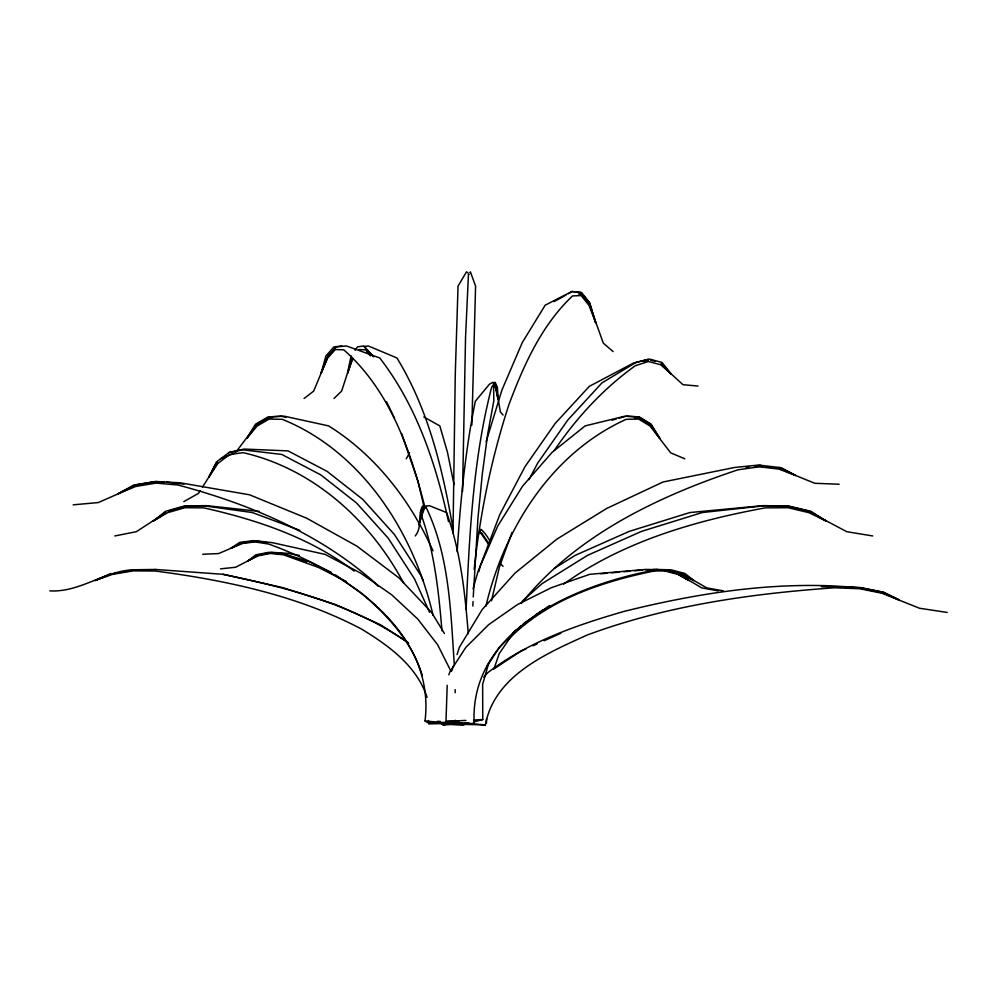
<?xml version="1.0" encoding="UTF-8"?>
<svg xmlns="http://www.w3.org/2000/svg" width="997" height="997" viewBox="0 0 997 997"><rect width="100%" height="100%" fill="white"/><g stroke="black" fill="none" stroke-linecap="round" stroke-linejoin="round"><path stroke-width="1.5" d="M453.012 532.946L455.268 374.286L458.047 286.077L466.521 271.845L468.079 272.929M462.558 491.496L465.537 337.572L468.465 274.138L469.039 274.511M471.855 425.071L475.581 286.077L470.385 271.845L470.011 272.929M448.625 723.299L439.565 723.236L474.173 723.585C469.213 630.69 573.985 585.75 650.181 571.007L668.887 570.882L682.384 574.397L693.787 580.491L684.951 573.474L670.869 569.798L653.172 569.424M486.486 723.286L486.598 718.7M415.201 535.95C422.454 527.5 417.456 515.312 422.491 506.177L423.6 505.653M459.231 721.242L445.995 721.417L447.192 685.338M466.098 609.391C469.487 534.94 472.902 459.592 491.671 387.123L494.026 384.431M472.84 606.051L473.039 601.503M473.239 596.966L477.974 517.942L482.398 473.251L487.72 433.869L493.814 400.906L493.565 384.069L495.085 382.212L497.391 387.16L498.201 399.373L500.344 411.848L503.061 415.026M425.021 720.943L457.112 723.984L426.94 722.264L425.021 720.943C436.113 629.979 342.893 570.82 268.729 544.063L255.033 541.894L242.209 543.527L218.53 553.584L202.74 554.257M457.162 551.815C460.39 501.354 465.275 450.868 475.32 401.255L489.502 384.144L493.054 382.25L496.244 389.166L498.139 399.461L496.307 388.169L494.051 383.334M474.161 569.437C480.093 513.418 491.484 458.047 508.969 404.47C523.786 365.039 541.433 325.371 572.527 295.922L581.139 295.573L589.04 305.431L595.633 322.592L589.726 302.826L581.475 292.557L571.842 291.498L545.197 305.182L522.291 342.544L501.94 390.014L486.1 441.796M698.05 386.051L682.995 384.705L670.956 373.725L662.045 362.447L649.309 359.057L635.924 362.459L601.964 382.885L567.742 420.073L537.62 463.206L528.996 479.619M468.278 633.793C465.001 592.866 460.614 551.378 446.556 512.545L429.333 505.653L425.37 506.177C419.6 519.773 414.777 539.676 423.962 506.937L426.404 506.763M351.094 355.879L347.504 373.052L341.622 391.111L334.007 398.464M419.999 521.331L421.507 514.116M491.459 600.879L499.485 566.807L512.022 532.423M595.633 322.592L589.451 302.826L581.201 292.557L572.266 291.51L568.477 293.666M478.834 571.63L480.317 565.723L499.846 514.489L525.02 466.633L555.142 423.501L589.364 386.313L633.157 363.22L647.925 359.431M485.875 606.301C504.108 528.609 551.503 453.037 626.191 419.313L638.641 419.076L650.069 426.068L670.694 452.85L684.839 458.819M220.424 458.819L235.329 452.85L256.964 424.224L269.514 416.92L284.295 416.185L328.561 425.893A312.51 241.486 -90 0 1 432.985 550.805M304.097 398.464L313.669 391.111L321.146 373.102L325.932 355.879L333.995 346.894L341.859 345.971M473.077 588.803L478.111 571.044L497.74 526.03L522.615 486.112L552.026 452.414L585.139 425.893L624.857 416.185L638.566 416.92L650.48 424.224L659.665 438.169L651.203 424.224L639.289 416.92L626.315 416.185M488.804 662.843L482.635 684.428L482.747 719.56L473.911 721.903M352.066 358.471L347.592 373.14L352.539 358.733M451.89 670.682L453.299 666.295M457.062 654.568L459.405 647.24L482.249 609.466L515.075 573.063L556.974 539.065L606.762 508.42L663.055 481.987L734.527 467.481L758.543 465.063L781.361 467.743L795.618 475.457L814.748 483.283L839.1 484.243M456.352 724.208L485.377 724.906C494.537 675.679 546.294 653.571 587.059 635.077C666.308 605.603 750.666 593.626 834.651 587.781L859.763 588.741L881.772 593.19L919.496 608.245L947.15 612.432M352.726 358.147L347.629 373.052M448.862 674.819L449.846 671.953L465.873 647.365L488.592 624.708L517.381 604.618L551.416 587.669L589.763 574.322L645.807 569.424L663.092 569.798L678.272 573.936L701.701 587.881L718.077 590.885M493.789 669.386L499.26 653.534L513.218 633.195M521.269 603.447C575.63 535.725 657.098 496.743 737.88 469.836L759.216 466.783L778.919 469.089L795.618 475.457L779.093 467.468M563.679 584.105C622.913 541.67 694.323 520.883 765.198 507.884L788.029 507.71L808.966 512.67L826.563 521.281L811.072 511.361L789.225 506.177L765.447 505.653L702.175 512.545L641.47 531.401L587.569 555.341L541.982 583.694L522.254 601.241M114.817 535.95L136.302 531.7L163.832 513.841M420.485 512.545L422.354 508.408M202.528 487.047L208.909 477.002L216.511 461.91L229.335 452.289L244.091 449.074L288.008 450.881L327.028 471.319L362.833 499.447L394.401 534.492L420.846 575.456L423.351 580.989M403.748 583.32C370.498 520.633 313.394 468.74 243.106 452.65L229.534 454.557L217.919 463.406L208.934 477.04L216.511 462.807M406.253 458.819L409.543 452.85M478.323 534.267L480.579 530.304C478.984 525.431 491.82 540.76 489.976 543.353M208.909 477.002L217.383 462.558M220.524 568.851L235.616 567.243L247.767 560.962L255.88 554.818L268.667 552.338L281.254 553.273L309.494 561.747L331.328 572.353M433.097 615.398A295.274 228.163 -90 0 0 282.213 419.313L269.09 419.076L257.064 426.068L246.932 438.169L255.506 424.224L268.068 416.92L281.403 416.185L285.827 417.444M200.135 490.811L198.54 493.316L183.834 501.628M486.71 666.781L499.36 647.365L520.995 625.792M355.106 350.259L357.512 346.894L363.481 345.971L373.838 356.851M246.994 438.219L256.653 425.146L267.707 418.715M554.307 450.457A422.005 305.605 89 0 1 635.251 365.762L648.374 361.475L660.587 364.728L670.931 373.763L663.753 366.086M335.241 348.215L327.34 357.013L321.071 373.052M483.744 677.113L487.882 672.601C528.036 641.869 576.266 625.169 624.359 611.335C692.99 594.312 763.204 582.809 834.128 585.987L860.76 587.607L883.728 592.243L899.356 600.02L883.479 592.442L860.523 587.794L845.444 586.996M507.972 639.937C546.331 600.169 601.253 581.824 654.169 571.007L654.543 571.007M512.483 633.344L515.798 630.104M670.956 373.725L660.974 363.681M659.665 438.169L650.455 425.146L638.778 417.992L634.591 417.917M354.172 571.094C310.441 537.719 257.027 519.823 203.862 507.884L184.956 507.71L167.608 512.67L153.015 521.281L165.465 511.361L183.56 506.177L202.84 505.653L252.353 512.545L299.773 530.317M523.325 623.835L549.609 605.491M535.364 615.099L543.029 609.865M153.015 521.281L165.751 512.857M494.686 668.426L520.471 651.377L526.042 648.873M451.043 671.442L437.596 644.685L417.631 618.9L391.721 594.823L360.59 573.113L325.109 554.394L272.829 542.767L256.453 540.86L243.069 542.58L231.13 548.026L239.754 542.38L253.138 540.673L266.187 542.393M554.432 568.302L575.269 555.341L629.169 531.401L689.887 512.545L762.742 505.653L787.879 506.177L808.268 511.012M346.109 581.401L318.442 567.43L283.509 554.806L270.399 553.447L258.148 555.827L247.617 560.962L256.503 556.039M378.087 586.236L375.022 582.821C319.277 533.395 249.275 503.959 177.952 485.003L156.068 483.096L135.692 486.461L118.307 493.702L133.785 485.053L155.046 481.551L163.77 482.05M554.158 301.58L565.872 295.1M247.767 560.962L258.884 554.843L271.658 552.35L287.236 553.31L299.225 555.391M73.18 504.831L98.304 502.563L118.381 493.739L135.006 485.028L156.267 481.514L180.357 482.835L249.549 494.799L306.677 518.216L356.988 546.194L399.049 577.961L431.689 612.594L444.425 633.494M118.307 493.702L135.044 485.751M231.242 548.063L241.81 543.004L254.908 541.334L261.077 542.194M532.996 645.757L537.171 643.875M544.125 640.759L560.825 633.257M132.389 569.798C103.389 571.53 79.635 592.53 49.85 590.885M110.979 573.474L95.126 580.491L112.349 574.397L132.875 570.882L155.258 571.007C226.269 580.341 297.742 595.446 361.587 629.095C388.755 645.657 416.696 665.759 427.065 697.314M795.469 475.519L779.579 468.353L775.255 467.842M465.636 724.121L462.72 725.155L441.509 724.046L462.845 723.423M899.232 600.057L882.694 592.766L860.199 588.218L845.319 587.507M644.062 361.637L648.486 360.353M168.792 510.963L185.492 506.177L206.715 505.653L259.17 511.374M169.976 511.174L174.4 509.903M180.307 508.208L184.744 506.937L190.626 506.887M611.909 420.223L616.233 419.014M619.112 418.204L624.87 416.584M664.6 570.882L677.823 574.397L689.002 580.491L680.565 573.474L666.769 569.798M445.671 724.383L442.842 725.118L456.402 723.56L451.192 723.448M228.637 452.675L242.707 449.859L281.74 454.433L320.76 474.871L356.552 502.999L388.12 538.044L414.565 579.008L429.545 612.27M257.762 555.329L270.274 552.899L283.883 554.045L306.54 561.872M132.613 570.346L111.639 573.936L95.214 580.541M138.022 485.265L140.988 484.766M143.967 484.28L146.945 483.782M149.911 483.296L154.373 482.56M653.696 569.898L657.497 569.437M756.362 466.372L762.319 466.322M746.03 467.157L748.984 466.783M754.891 466.06L760.798 465.325M363.955 346.445L368.329 345.971L396.906 357.935C428.673 409.742 442.755 469.836 453.087 529.095M600.792 573.774L606.961 573.225M611.597 572.826L619.311 572.141M623.935 571.73L630.104 571.194M634.74 570.783L642.454 570.11M645.533 569.835L667.579 569.798M445.995 721.417L465.898 720.407M473.563 720.021L482.747 719.56M446.569 722.962L449.547 722.85M821.316 586.747L840.92 586.759M442.406 722.476L446.98 722.339M465.425 723.411L468.353 723.323M469.138 723.323L453.149 723.323M268.941 417.992L271.894 417.942M132.327 569.798L155.283 569.437M428.436 720.47L428.536 723.585L449.896 723.311M428.536 723.585L446.644 723.361M155.158 569.437L223.353 574.322L282.874 587.669L335.727 604.618L380.418 624.708L407.86 642.33M456.314 724.121L469.886 724.071L464.141 723.373M365.575 347.903L372.492 355.917M780.601 506.887L788.291 506.937M661.846 570.321L664.762 570.346M578.335 293.953L581.239 294.065L589.314 304.135L603.31 343.155L613.105 351.567M358.87 349.536L365.575 349.835L370.348 355.842M437.359 721.305L440.462 721.442M166.673 482.224L183.996 484.106M423.987 507.71L426.355 507.884C449.647 556.662 450.706 612.569 454.358 665.56M467.456 723.373L485.377 724.906M766.631 466.833L770.943 467.331M264.155 542.617L267.233 543.053M872.699 535.95L846.765 531.7L810.972 512.732M723.461 590.885L706.748 587.881L681.661 573.474M222.805 574.322C287.51 587.707 353.898 604.481 408.62 643.177M792.565 507.959L802.548 510.327M668.987 570.172L671.804 570.907M650.754 360.179L655.004 361.313M688.815 580.491L676.888 573.474M478.834 532.037L481.663 532.909L488.692 543.353M473.052 723.236L474.173 723.585M693.613 580.491L684.042 574.671M423.8 416.933L439.827 425.893L447.503 452.414L454.021 484.642M809.714 511.361L812.293 512.894M814.885 514.415L826.488 521.281M335.403 574.858L360.303 592.23M498.089 399.373L495.359 387.197M361.55 593.09C387.634 615.411 412.347 642.18 422.329 675.717M500.145 563.417L503.024 566.358M479.769 531.588L489.24 545.284M386.512 401.641L394.476 418.229M401.592 433.496L417.917 481.177L424.012 506.626M421.457 515.449C434.53 552.45 438.717 591.882 441.97 630.777M448.5 521.605C435.913 463.543 416.484 405.418 379.72 357.935L346.458 345.971L336.288 346.894L328.225 355.879L321.184 373.052L327.602 358.147L335.328 349.536L343.753 349.835C389.391 389.852 410.403 449.772 424.847 507.037M455.168 689.65L455.18 692.716M455.243 720.233L455.255 723.286"/></g></svg>
